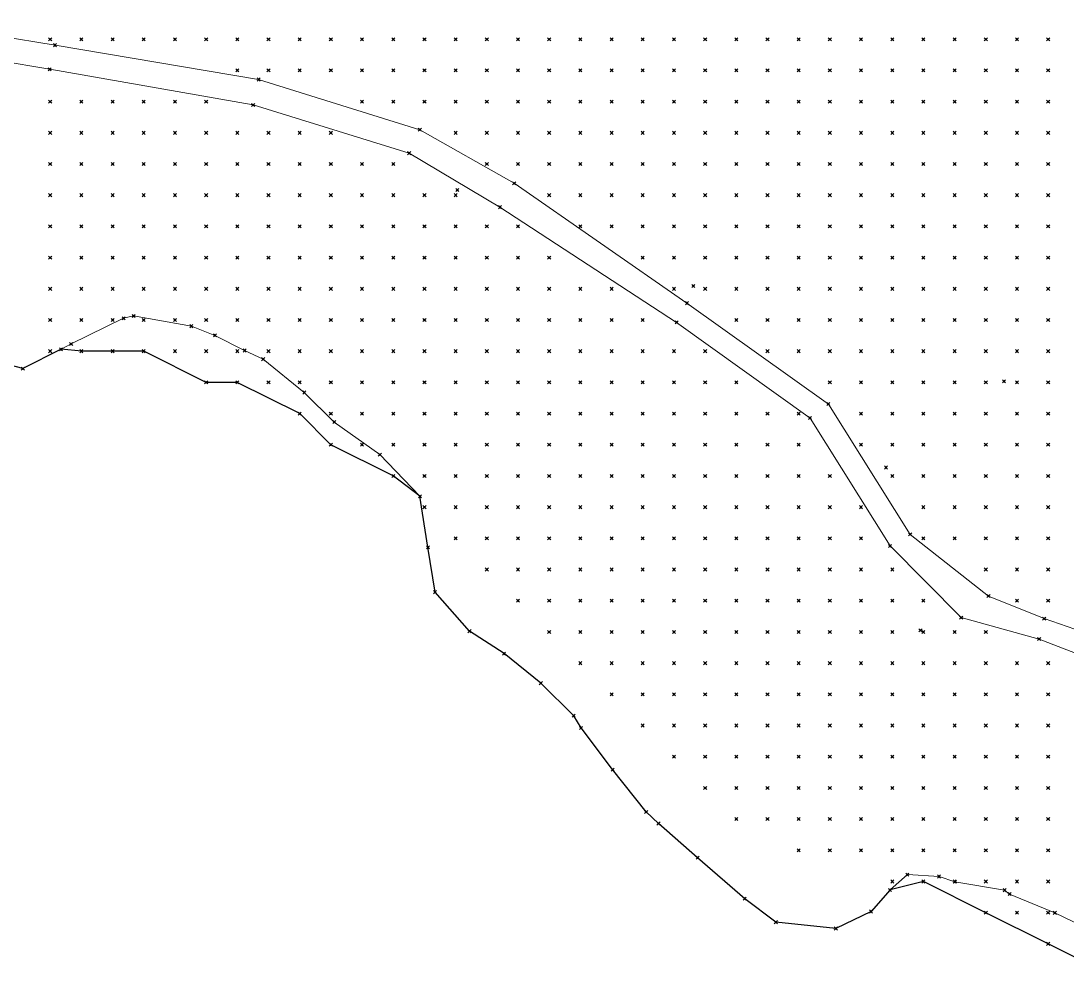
# Model space of a CAD drawing. Header units: metres. Extents: x 441556 to 446409, y 432338 to 461058.
# Drawn here: x 443861.8 to 443962.4, y 446857.3 to 446949 of the extents above; entities that cross this region are included whole.
import ezdxf

# ---------------------------------------------------------------- set-up
doc = ezdxf.new("R2010")
doc.units = ezdxf.units.M
doc.header["$MEASUREMENT"] = 0
doc.header["$PDMODE"] = 35
doc.header["$PDSIZE"] = 0.15
for name, color, linetype, lineweight in [('DTM-BRE-RevN_GRP_CURS APA', 2, 'Continuous', 0), ('DTM-BRE-RevN_GRP_DRUM PAMANT', 2, 'Continuous', 0), ('DTM-NOK-RevN_LIDAR_co_lidar', 91, 'Continuous', 0), ('DTM-NOK-RevN_RTK', 32, 'Continuous', 0)]:
    doc.layers.add(name, color=color, linetype=linetype, lineweight=lineweight)
doc.layers.add('DTM-INT_YP', color=121, linetype='Continuous')

msp = doc.modelspace()

# ---------------------------------------------------------------- linework, layer by layer
at = {"layer": 'DTM-BRE-RevN_GRP_CURS APA'}
for p, q in [((443872.613, 446920.652, 338.599), (443871.651, 446920.421, 338.663)), ((443878.171, 446919.668, 338.308), (443872.613, 446920.652, 338.599)), ((443871.651, 446920.421, 338.663), (443866.612, 446917.951, 338.663)), ((443880.436, 446918.777, 338.47), (443878.171, 446919.668, 338.308)), ((443883.289, 446917.323, 337.889), (443880.436, 446918.777, 338.47)), ((443866.612, 446917.951, 338.663), (443865.63, 446917.446, 338.695)), ((443865.63, 446917.446, 338.695), (443861.957, 446915.582, 338.954)), ((443885.069, 446916.496, 337.921), (443883.289, 446917.323, 337.889)), ((443889.031, 446913.287, 337.792), (443885.069, 446916.496, 337.921)), ((443891.917, 446910.449, 337.825), (443889.031, 446913.287, 337.792)), ((443896.298, 446907.319, 337.825), (443891.917, 446910.449, 337.825)), ((443900.153, 446903.31, 337.76), (443896.298, 446907.319, 337.825)), ((443900.921, 446898.405, 337.728), (443900.153, 446903.31, 337.76)), ((443901.603, 446894.087, 338.018), (443900.921, 446898.405, 337.728)), ((443904.919, 446890.344, 337.954), (443901.603, 446894.087, 338.018)), ((443908.243, 446888.182, 338.147), (443904.919, 446890.344, 337.954)), ((443911.781, 446885.336, 337.954), (443908.243, 446888.182, 338.147)), ((443914.943, 446882.205, 337.728), (443911.781, 446885.336, 337.954)), ((443915.65, 446881.033, 337.76), (443914.943, 446882.205, 337.728)), ((443918.679, 446877.029, 337.663), (443915.65, 446881.033, 337.76)), ((443921.906, 446872.962, 337.695), (443918.679, 446877.029, 337.663)), ((443923.089, 446871.845, 337.695), (443921.906, 446872.962, 337.695)), ((443926.858, 446868.553, 337.792), (443923.089, 446871.845, 337.695)), ((443931.391, 446864.612, 337.792), (443926.858, 446868.553, 337.792)), ((443947.029, 446866.929, 337.76), (443945.368, 446865.453, 337.76)), ((443950.078, 446866.748, 337.728), (443947.029, 446866.929, 337.76)), ((443951.609, 446866.253, 337.437), (443950.078, 446866.748, 337.728)), ((443956.379, 446865.441, 337.631), (443951.609, 446866.253, 337.437)), ((443945.368, 446865.453, 337.76), (443943.535, 446863.387, 337.921)), ((443956.86, 446865.06, 337.599), (443956.379, 446865.441, 337.631)), ((443934.374, 446862.358, 337.631), (443931.391, 446864.612, 337.792)), ((443961.209, 446863.254, 337.76), (443956.86, 446865.06, 337.599)), ((443943.535, 446863.387, 337.921), (443940.144, 446861.747, 337.663)), ((443965.916, 446860.971, 337.825), (443961.209, 446863.254, 337.76)), ((443940.144, 446861.747, 337.663), (443934.374, 446862.358, 337.631))]:
    msp.add_line(p, q, dxfattribs=at)
at = {"layer": 'DTM-BRE-RevN_GRP_DRUM PAMANT'}
for p, q in [((443851.009, 446949.014, 354.355), (443865.056, 446946.684, 354.809)), ((443864.545, 446944.37, 354.82), (443850.376, 446946.794, 354.198)), ((443865.056, 446946.684, 354.809), (443884.632, 446943.383, 355.202)), ((443884.11, 446940.935, 355.324), (443864.545, 446944.37, 354.82)), ((443884.632, 446943.383, 355.202), (443900.139, 446938.556, 355.85)), ((443899.118, 446936.295, 355.806), (443884.11, 446940.935, 355.324)), ((443900.139, 446938.556, 355.85), (443909.216, 446933.404, 356.13)), ((443907.845, 446931.106, 356.122), (443899.118, 446936.295, 355.806)), ((443909.216, 446933.404, 356.13), (443925.832, 446921.878, 357.317)), ((443924.832, 446920.032, 357.399), (443907.845, 446931.106, 356.122)), ((443925.832, 446921.878, 357.317), (443939.429, 446912.179, 357.844)), ((443937.675, 446910.829, 357.806), (443924.832, 446920.032, 357.399)), ((443939.429, 446912.179, 357.844), (443947.295, 446899.648, 357.069)), ((443945.368, 446898.529, 357.178), (443937.675, 446910.829, 357.806)), ((443947.295, 446899.648, 357.069), (443954.828, 446893.713, 357.056)), ((443952.202, 446891.638, 356.932), (443945.368, 446898.529, 357.178)), ((443954.828, 446893.713, 357.056), (443960.186, 446891.55, 357.008)), ((443959.703, 446889.586, 356.95), (443952.202, 446891.638, 356.932)), ((443960.186, 446891.55, 357.008), (443972.984, 446887.136, 357.11)), ((443971.723, 446884.923, 357.088), (443959.703, 446889.586, 356.95))]:
    msp.add_line(p, q, dxfattribs=at)
at = {"layer": 'DTM-INT_YP'}
msp.add_polyline3d([(443966.57, 446857.273, 337.688), (443960.571, 446860.273, 337.688), (443954.572, 446863.272, 337.853), (443948.574, 446866.272, 337.956), (443945.368, 446865.453, 337.76), (443943.535, 446863.387, 337.921), (443940.144, 446861.747, 337.663), (443934.374, 446862.358, 337.631), (443931.391, 446864.612, 337.792), (443926.858, 446868.553, 337.792), (443923.089, 446871.845, 337.695), (443921.906, 446872.962, 337.695), (443918.679, 446877.029, 337.663), (443915.65, 446881.033, 337.76), (443914.943, 446882.205, 337.728), (443911.781, 446885.336, 337.954), (443908.243, 446888.182, 338.147), (443904.919, 446890.344, 337.954), (443901.603, 446894.087, 338.018), (443900.921, 446898.405, 337.728), (443900.153, 446903.31, 337.76), (443897.585, 446905.263, 338.065), (443891.586, 446908.262, 337.855), (443888.587, 446911.262, 337.905), (443882.588, 446914.261, 337.88), (443879.589, 446914.261, 337.917), (443873.59, 446917.26, 338.374), (443870.591, 446917.26, 338.516), (443867.591, 446917.26, 338.715), (443865.63, 446917.446, 338.695), (443861.957, 446915.582, 338.954), (443855.594, 446917.26, 339.231)], dxfattribs=at)
at = {"layer": 'DTM-NOK-RevN_LIDAR_co_lidar'}
for p in [(443864.592, 446947.254, 355.05), (443867.591, 446947.254, 355.298), (443870.591, 446947.254, 355.515), (443873.59, 446947.254, 355.763), (443876.589, 446947.254, 356.036), (443879.589, 446947.254, 356.792), (443882.588, 446947.254, 358.211), (443885.587, 446947.254, 359.848), (443888.587, 446947.254, 361.362), (443891.586, 446947.254, 361.963), (443894.586, 446947.254, 364.089), (443897.585, 446947.254, 363.579), (443900.584, 446947.254, 364.281), (443903.584, 446947.254, 366.333), (443906.583, 446947.254, 367.716), (443909.582, 446947.254, 369.65), (443912.582, 446947.254, 369.968), (443915.581, 446947.254, 370.464), (443918.58, 446947.254, 371.45), (443921.58, 446947.254, 373.604), (443924.579, 446947.254, 375.709), (443927.578, 446947.254, 377.269), (443930.578, 446947.254, 378.48), (443933.577, 446947.254, 379.599), (443936.576, 446947.254, 379.864), (443939.576, 446947.254, 378.966), (443942.575, 446947.254, 377.484), (443945.574, 446947.254, 375.626), (443948.574, 446947.254, 373.422), (443951.573, 446947.254, 372.864), (443954.572, 446947.254, 376.34), (443957.572, 446947.254, 380.441), (443960.571, 446947.254, 383.438), (443882.588, 446944.254, 355.417), (443885.587, 446944.254, 355.706), (443888.587, 446944.254, 356.238), (443891.586, 446944.254, 357.176), (443894.586, 446944.254, 358.817), (443897.585, 446944.254, 360.073), (443900.584, 446944.254, 361.14), (443903.584, 446944.254, 363.064), (443906.583, 446944.254, 365.314), (443909.582, 446944.254, 367.308), (443912.582, 446944.254, 367.636), (443915.581, 446944.254, 368.228), (443918.58, 446944.254, 369.916), (443921.58, 446944.254, 372.084), (443924.579, 446944.254, 373.911), (443927.578, 446944.254, 375.39), (443930.578, 446944.254, 376.906), (443933.577, 446944.254, 378.01), (443936.576, 446944.254, 377.577), (443939.576, 446944.254, 375.636), (443942.575, 446944.254, 373.738), (443945.574, 446944.254, 372.056), (443948.574, 446944.254, 370.706), (443951.573, 446944.254, 372.735), (443954.572, 446944.254, 377.495), (443957.572, 446944.254, 380.131), (443960.571, 446944.254, 382.878), (443864.592, 446941.255, 353.678), (443867.591, 446941.255, 353.717), (443870.591, 446941.255, 353.828), (443873.59, 446941.255, 353.785), (443876.589, 446941.255, 353.915), (443879.589, 446941.255, 354.436), (443894.586, 446941.255, 355.917), (443897.585, 446941.255, 356.577), (443900.584, 446941.255, 357.535), (443903.584, 446941.255, 359.237), (443906.583, 446941.255, 362.291), (443909.582, 446941.255, 364.477), (443912.582, 446941.255, 364.877), (443915.581, 446941.255, 366.568), (443918.58, 446941.255, 368.723), (443921.58, 446941.255, 371.034), (443924.579, 446941.255, 372.585), (443927.578, 446941.255, 373.955), (443930.578, 446941.255, 375.513), (443933.577, 446941.255, 376.584), (443936.576, 446941.255, 375.829), (443939.576, 446941.255, 373.517), (443942.575, 446941.255, 371.16), (443945.574, 446941.255, 369.502), (443948.574, 446941.255, 369.463), (443951.573, 446941.255, 372.571), (443954.572, 446941.255, 377.327), (443957.572, 446941.255, 379.95), (443960.571, 446941.255, 381.752), (443864.592, 446938.256, 351.238), (443867.591, 446938.256, 351.29), (443870.591, 446938.256, 351.115), (443873.59, 446938.256, 351.068), (443876.589, 446938.256, 351.448), (443879.589, 446938.256, 352.203), (443882.588, 446938.256, 352.955), (443885.587, 446938.256, 353.861), (443888.587, 446938.256, 354.613), (443891.586, 446938.256, 354.781), (443903.584, 446938.256, 356.42), (443906.583, 446938.256, 357.708), (443909.582, 446938.256, 360.293), (443912.582, 446938.256, 362.886), (443915.581, 446938.256, 365.007), (443918.58, 446938.256, 366.736), (443921.58, 446938.256, 368.786), (443924.579, 446938.256, 370.569), (443927.578, 446938.256, 372.474), (443930.578, 446938.256, 374.166), (443933.577, 446938.256, 375.33), (443936.576, 446938.256, 374.555), (443939.576, 446938.256, 372.031), (443942.575, 446938.256, 369.318), (443945.574, 446938.256, 367.587), (443948.574, 446938.256, 368.237), (443951.573, 446938.256, 371.818), (443954.572, 446938.256, 376.364), (443957.572, 446938.256, 378.868), (443960.571, 446938.256, 381.258), (443864.592, 446935.256, 348.192), (443867.591, 446935.256, 348.454), (443870.591, 446935.256, 348.358), (443873.59, 446935.256, 348.482), (443876.589, 446935.256, 348.89), (443879.589, 446935.256, 349.421), (443882.588, 446935.256, 350.31), (443885.587, 446935.256, 351.407), (443888.587, 446935.256, 352.376), (443891.586, 446935.256, 353.202), (443894.586, 446935.256, 353.864), (443897.585, 446935.256, 354.53), (443906.583, 446935.256, 356.059), (443909.582, 446935.256, 357.005), (443912.582, 446935.256, 360.056), (443915.581, 446935.256, 362.165), (443918.58, 446935.256, 364.415), (443921.58, 446935.256, 366.726), (443924.579, 446935.256, 368.801), (443927.578, 446935.256, 370.805), (443930.578, 446935.256, 372.631), (443933.577, 446935.256, 373.903), (443936.576, 446935.256, 372.963), (443939.576, 446935.256, 370.42), (443942.575, 446935.256, 367.813), (443945.574, 446935.256, 366.216), (443948.574, 446935.256, 367.437), (443951.573, 446935.256, 371.248), (443954.572, 446935.256, 375.286), (443957.572, 446935.256, 377.963), (443960.571, 446935.256, 380.837), (443864.592, 446932.257, 345.377), (443867.591, 446932.257, 345.72), (443870.591, 446932.257, 345.694), (443873.59, 446932.257, 345.744), (443876.589, 446932.257, 346.265), (443879.589, 446932.257, 346.973), (443882.588, 446932.257, 347.619), (443885.587, 446932.257, 348.518), (443888.587, 446932.257, 349.578), (443891.586, 446932.257, 350.766), (443894.586, 446932.257, 351.693), (443897.585, 446932.257, 352.746), (443900.584, 446932.257, 353.727), (443903.584, 446932.257, 354.358), (443912.582, 446932.257, 357.19), (443915.581, 446932.257, 358.95), (443918.58, 446932.257, 361.098), (443921.58, 446932.257, 364.334), (443924.579, 446932.257, 366.987), (443927.578, 446932.257, 368.921), (443930.578, 446932.257, 370.647), (443933.577, 446932.257, 371.693), (443936.576, 446932.257, 370.964), (443939.576, 446932.257, 368.823), (443942.575, 446932.257, 366.385), (443945.574, 446932.257, 365.021), (443948.574, 446932.257, 366.5), (443951.573, 446932.257, 370.447), (443954.572, 446932.257, 374.511), (443957.572, 446932.257, 378.152), (443960.571, 446932.257, 381.963), (443864.592, 446929.258, 342.133), (443867.591, 446929.258, 342.385), (443870.591, 446929.258, 342.749), (443873.59, 446929.258, 343.107), (443876.589, 446929.258, 343.679), (443879.589, 446929.258, 344.365), (443882.588, 446929.258, 344.925), (443885.587, 446929.258, 345.758), (443888.587, 446929.258, 346.672), (443891.586, 446929.258, 347.824), (443894.586, 446929.258, 349.281), (443897.585, 446929.258, 350.224), (443900.584, 446929.258, 351.465), (443903.584, 446929.258, 352.58), (443906.583, 446929.258, 354.387), (443909.582, 446929.258, 355.541), (443915.581, 446929.258, 356.884), (443918.58, 446929.258, 358.086), (443921.58, 446929.258, 360.489), (443924.579, 446929.258, 363.856), (443927.578, 446929.258, 366.494), (443930.578, 446929.258, 368.248), (443933.577, 446929.258, 368.919), (443936.576, 446929.258, 368.155), (443939.576, 446929.258, 366.414), (443942.575, 446929.258, 364.581), (443945.574, 446929.258, 363.822), (443948.574, 446929.258, 365.647), (443951.573, 446929.258, 369.724), (443954.572, 446929.258, 373.832), (443957.572, 446929.258, 378.739), (443960.571, 446929.258, 383.615), (443864.592, 446926.258, 340.069), (443867.591, 446926.258, 340.206), (443870.591, 446926.258, 340.619), (443873.59, 446926.258, 341.088), (443876.589, 446926.258, 341.502), (443879.589, 446926.258, 341.937), (443882.588, 446926.258, 342.428), (443885.587, 446926.258, 343.124), (443888.587, 446926.258, 344.103), (443891.586, 446926.258, 345.208), (443894.586, 446926.258, 346.352), (443897.585, 446926.258, 347.564), (443900.584, 446926.258, 349.06), (443903.584, 446926.258, 350.833), (443906.583, 446926.258, 352.601), (443909.582, 446926.258, 354.486), (443912.582, 446926.258, 355.716), (443921.58, 446926.258, 357.726), (443924.579, 446926.258, 360.403), (443927.578, 446926.258, 363.825), (443930.578, 446926.258, 365.693), (443933.577, 446926.258, 365.966), (443936.576, 446926.258, 365.238), (443939.576, 446926.258, 364.034), (443942.575, 446926.258, 362.731), (443945.574, 446926.258, 362.593), (443948.574, 446926.258, 365.295), (443951.573, 446926.258, 369.565), (443954.572, 446926.258, 373.616), (443957.572, 446926.258, 378.822), (443960.571, 446926.258, 384.17), (443864.592, 446923.259, 339.345), (443867.591, 446923.259, 339.383), (443870.591, 446923.259, 339.471), (443873.59, 446923.259, 339.625), (443876.589, 446923.259, 339.832), (443879.589, 446923.259, 340.104), (443882.588, 446923.259, 340.498), (443885.587, 446923.259, 341.036), (443888.587, 446923.259, 341.866), (443891.586, 446923.259, 342.986), (443894.586, 446923.259, 343.899), (443897.585, 446923.259, 345.13), (443900.584, 446923.259, 346.73), (443903.584, 446923.259, 348.646), (443906.583, 446923.259, 350.508), (443909.582, 446923.259, 352.509), (443912.582, 446923.259, 354.246), (443915.581, 446923.259, 355.48), (443918.58, 446923.259, 356.466), (443924.579, 446923.259, 358.01), (443927.578, 446923.259, 360.151), (443930.578, 446923.259, 362.32), (443933.577, 446923.259, 363.032), (443936.576, 446923.259, 362.358), (443939.576, 446923.259, 361.56), (443942.575, 446923.259, 361.106), (443945.574, 446923.259, 362.01), (443948.574, 446923.259, 365.533), (443951.573, 446923.259, 369.931), (443954.572, 446923.259, 373.929), (443957.572, 446923.259, 379.158), (443960.571, 446923.259, 383.774), (443864.592, 446920.26, 339.105), (443867.591, 446920.26, 339.02), (443870.591, 446920.26, 338.856), (443873.59, 446920.26, 338.738), (443876.589, 446920.26, 338.752), (443879.589, 446920.26, 338.84), (443882.588, 446920.26, 339.097), (443885.587, 446920.26, 339.557), (443888.587, 446920.26, 340.187), (443891.586, 446920.26, 341.118), (443894.586, 446920.26, 342.083), (443897.585, 446920.26, 343.104), (443900.584, 446920.26, 344.603), (443903.584, 446920.26, 346.305), (443906.583, 446920.26, 348.188), (443909.582, 446920.26, 350.283), (443912.582, 446920.26, 351.967), (443915.581, 446920.26, 353.88), (443918.58, 446920.26, 355.639), (443921.58, 446920.26, 356.622), (443930.578, 446920.26, 359.099), (443933.577, 446920.26, 360.02), (443936.576, 446920.26, 359.9), (443939.576, 446920.26, 359.722), (443942.575, 446920.26, 360.306), (443945.574, 446920.26, 362.377), (443948.574, 446920.26, 366.191), (443951.573, 446920.26, 370.426), (443954.572, 446920.26, 374.537), (443957.572, 446920.26, 379.318), (443960.571, 446920.26, 382.642), (443864.592, 446917.26, 338.885), (443867.591, 446917.26, 338.715), (443870.591, 446917.26, 338.516), (443873.59, 446917.26, 338.374), (443876.589, 446917.26, 338.26), (443879.589, 446917.26, 338.148), (443882.588, 446917.26, 338.209), (443885.587, 446917.26, 338.483), (443888.587, 446917.26, 339.035), (443891.586, 446917.26, 339.722), (443894.586, 446917.26, 340.471), (443897.585, 446917.26, 341.453), (443900.584, 446917.26, 342.764), (443903.584, 446917.26, 344.298), (443906.583, 446917.26, 346.122), (443909.582, 446917.26, 348.195), (443912.582, 446917.26, 349.955), (443915.581, 446917.26, 351.924), (443918.58, 446917.26, 353.744), (443921.58, 446917.26, 355.303), (443924.579, 446917.26, 356.261), (443927.578, 446917.26, 357.076), (443933.577, 446917.26, 358.138), (443936.576, 446917.26, 358.43), (443939.576, 446917.26, 358.871), (443942.575, 446917.26, 360.329), (443945.574, 446917.26, 363.314), (443948.574, 446917.26, 367.313), (443951.573, 446917.26, 371.381), (443954.572, 446917.26, 375.065), (443957.572, 446917.26, 378.598), (443960.571, 446917.26, 380.898), (443879.589, 446914.261, 337.917), (443882.588, 446914.261, 337.88), (443885.587, 446914.261, 337.952), (443888.587, 446914.261, 338.211), (443891.586, 446914.261, 338.677), (443894.586, 446914.261, 339.267), (443897.585, 446914.261, 340.152), (443900.584, 446914.261, 341.365), (443903.584, 446914.261, 342.69), (443906.583, 446914.261, 344.313), (443909.582, 446914.261, 346.08), (443912.582, 446914.261, 347.999), (443915.581, 446914.261, 349.686), (443918.58, 446914.261, 351.362), (443921.58, 446914.261, 352.763), (443924.579, 446914.261, 354.162), (443927.578, 446914.261, 355.714), (443930.578, 446914.261, 356.954), (443939.576, 446914.261, 358.299), (443942.575, 446914.261, 360.244), (443945.574, 446914.261, 363.863), (443948.574, 446914.261, 368.082), (443951.573, 446914.261, 372.052), (443954.572, 446914.261, 374.785), (443956.325, 446914.351, 376.18), (443957.572, 446914.261, 377.056), (443960.571, 446914.261, 378.826), (443888.587, 446911.262, 337.905), (443891.586, 446911.262, 338.025), (443894.586, 446911.262, 338.526), (443897.585, 446911.262, 339.275), (443900.584, 446911.262, 340.323), (443903.584, 446911.262, 341.331), (443906.583, 446911.262, 342.659), (443909.582, 446911.262, 344.105), (443912.582, 446911.262, 345.794), (443915.581, 446911.262, 347.563), (443918.58, 446911.262, 349.142), (443921.58, 446911.262, 350.39), (443924.579, 446911.262, 351.822), (443927.578, 446911.262, 353.525), (443930.578, 446911.262, 355.227), (443933.577, 446911.262, 356.641), (443936.576, 446911.262, 357.434), (443942.575, 446911.262, 359.482), (443945.574, 446911.262, 363.119), (443948.574, 446911.262, 367.53), (443951.573, 446911.262, 371.334), (443954.572, 446911.262, 373.428), (443957.572, 446911.262, 374.992), (443960.571, 446911.262, 376.549), (443891.586, 446908.262, 337.855), (443894.586, 446908.262, 338.06), (443897.585, 446908.262, 338.601), (443900.584, 446908.262, 339.393), (443903.584, 446908.262, 340.21), (443906.583, 446908.262, 341.288), (443909.582, 446908.262, 342.437), (443912.582, 446908.262, 344.047), (443915.581, 446908.262, 345.746), (443918.58, 446908.262, 347.274), (443921.58, 446908.262, 348.645), (443924.579, 446908.262, 349.616), (443927.578, 446908.262, 351.494), (443930.578, 446908.262, 353.306), (443933.577, 446908.262, 355.135), (443936.576, 446908.262, 356.772), (443942.575, 446908.262, 358.337), (443945.574, 446908.262, 361.347), (443948.574, 446908.262, 366.07), (443951.573, 446908.262, 369.854), (443954.572, 446908.262, 371.575), (443957.572, 446908.262, 373.037), (443960.571, 446908.262, 374.315), (443897.585, 446905.263, 338.065), (443900.584, 446905.263, 338.58), (443903.584, 446905.263, 339.378), (443906.583, 446905.263, 340.318), (443909.582, 446905.263, 341.3), (443912.582, 446905.263, 342.644), (443915.581, 446905.263, 344.028), (443918.58, 446905.263, 345.436), (443921.58, 446905.263, 346.537), (443924.579, 446905.263, 347.381), (443927.578, 446905.263, 349.561), (443930.578, 446905.263, 351.765), (443933.577, 446905.263, 353.964), (443936.576, 446905.263, 356.049), (443939.576, 446905.263, 357.138), (443945.574, 446905.263, 359.348), (443948.574, 446905.263, 363.592), (443951.573, 446905.263, 367.572), (443954.572, 446905.263, 369.61), (443957.572, 446905.263, 371.094), (443960.571, 446905.263, 372.17), (443900.584, 446902.264, 338.118), (443903.584, 446902.264, 338.723), (443906.583, 446902.264, 339.676), (443909.582, 446902.264, 340.688), (443912.582, 446902.264, 341.605), (443915.581, 446902.264, 342.438), (443918.58, 446902.264, 343.782), (443921.58, 446902.264, 344.788), (443924.579, 446902.264, 345.874), (443927.578, 446902.264, 348.252), (443930.578, 446902.264, 350.478), (443933.577, 446902.264, 352.677), (443936.576, 446902.264, 354.95), (443939.576, 446902.264, 356.597), (443942.575, 446902.264, 357.214), (443948.574, 446902.264, 360.071), (443951.573, 446902.264, 364.361), (443954.572, 446902.264, 367.558), (443957.572, 446902.264, 369.071), (443960.571, 446902.264, 369.862), (443903.584, 446899.264, 338.632), (443906.583, 446899.264, 339.442), (443909.582, 446899.264, 340.412), (443912.582, 446899.264, 341.133), (443915.581, 446899.264, 341.824), (443918.58, 446899.264, 342.648), (443921.58, 446899.264, 343.827), (443924.579, 446899.264, 345.183), (443927.578, 446899.264, 347.143), (443930.578, 446899.264, 349.316), (443933.577, 446899.264, 351.501), (443936.576, 446899.264, 353.605), (443939.576, 446899.264, 355.61), (443942.575, 446899.264, 356.867), (443948.574, 446899.264, 357.773), (443951.573, 446899.264, 360.462), (443954.572, 446899.264, 364.62), (443957.572, 446899.264, 366.889), (443960.571, 446899.264, 367.255), (443906.583, 446896.265, 339.28), (443909.582, 446896.265, 340.046), (443912.582, 446896.265, 340.774), (443915.581, 446896.265, 341.452), (443918.58, 446896.265, 342.295), (443921.58, 446896.265, 343.222), (443924.579, 446896.265, 344.565), (443927.578, 446896.265, 346.231), (443930.578, 446896.265, 348.183), (443933.577, 446896.265, 350.127), (443936.576, 446896.265, 352.125), (443939.576, 446896.265, 354.478), (443942.575, 446896.265, 356.394), (443945.574, 446896.265, 356.964), (443954.572, 446896.265, 359.422), (443957.572, 446896.265, 362.948), (443960.571, 446896.265, 363.82), (443909.582, 446893.266, 339.476), (443912.582, 446893.266, 340.26), (443915.581, 446893.266, 340.949), (443918.58, 446893.266, 341.731), (443921.58, 446893.266, 342.457), (443924.579, 446893.266, 343.667), (443927.578, 446893.266, 345.161), (443930.578, 446893.266, 346.901), (443933.577, 446893.266, 348.841), (443936.576, 446893.266, 350.896), (443939.576, 446893.266, 353.312), (443942.575, 446893.266, 355.673), (443945.574, 446893.266, 356.891), (443948.574, 446893.266, 356.984), (443957.572, 446893.266, 357.602), (443960.571, 446893.266, 357.642), (443912.582, 446890.266, 339.359), (443915.581, 446890.266, 340.226), (443918.58, 446890.266, 341.026), (443921.58, 446890.266, 341.688), (443924.579, 446890.266, 342.705), (443927.578, 446890.266, 344.208), (443930.578, 446890.266, 345.914), (443933.577, 446890.266, 347.707), (443936.576, 446890.266, 349.822), (443939.576, 446890.266, 352.074), (443942.575, 446890.266, 354.337), (443945.574, 446890.266, 356.287), (443948.574, 446890.266, 357.134), (443951.573, 446890.266, 357.037), (443954.572, 446890.266, 356.768), (443915.581, 446887.267, 339.453), (443918.58, 446887.267, 340.183), (443921.58, 446887.267, 340.833), (443924.579, 446887.267, 341.995), (443927.578, 446887.267, 343.085), (443930.578, 446887.267, 344.395), (443933.577, 446887.267, 346.169), (443936.576, 446887.267, 348.396), (443939.576, 446887.267, 350.532), (443942.575, 446887.267, 352.65), (443945.574, 446887.267, 354.886), (443948.574, 446887.267, 356.051), (443951.573, 446887.267, 355.872), (443954.572, 446887.267, 355.908), (443957.572, 446887.267, 356.558), (443960.571, 446887.267, 356.64), (443918.58, 446884.268, 339.446), (443921.58, 446884.268, 340.001), (443924.579, 446884.268, 340.827), (443927.578, 446884.268, 341.675), (443930.578, 446884.268, 342.667), (443933.577, 446884.268, 344.231), (443936.576, 446884.268, 345.963), (443939.576, 446884.268, 347.868), (443942.575, 446884.268, 350.045), (443945.574, 446884.268, 351.808), (443948.574, 446884.268, 352.768), (443951.573, 446884.268, 352.959), (443954.572, 446884.268, 352.574), (443957.572, 446884.268, 352.935), (443960.571, 446884.268, 353.91), (443921.58, 446881.268, 339.27), (443924.579, 446881.268, 339.846), (443927.578, 446881.268, 340.522), (443930.578, 446881.268, 341.294), (443933.577, 446881.268, 342.222), (443936.576, 446881.268, 343.214), (443939.576, 446881.268, 344.638), (443942.575, 446881.268, 346.341), (443945.574, 446881.268, 347.633), (443948.574, 446881.268, 348.627), (443951.573, 446881.268, 349.209), (443954.572, 446881.268, 349.172), (443957.572, 446881.268, 349.973), (443960.571, 446881.268, 350.818), (443924.579, 446878.269, 338.92), (443927.578, 446878.269, 339.51), (443930.578, 446878.269, 340.106), (443933.577, 446878.269, 340.84), (443936.576, 446878.269, 341.734), (443939.576, 446878.269, 342.812), (443942.575, 446878.269, 343.78), (443945.574, 446878.269, 344.64), (443948.574, 446878.269, 345.635), (443951.573, 446878.269, 346.098), (443954.572, 446878.269, 346.304), (443957.572, 446878.269, 347.392), (443960.571, 446878.269, 348.2), (443927.578, 446875.27, 338.677), (443930.578, 446875.27, 339.174), (443933.577, 446875.27, 339.7), (443936.576, 446875.27, 340.192), (443939.576, 446875.27, 341.168), (443942.575, 446875.27, 342.223), (443945.574, 446875.27, 342.742), (443948.574, 446875.27, 343.134), (443951.573, 446875.27, 343.39), (443954.572, 446875.27, 343.973), (443957.572, 446875.27, 344.864), (443960.571, 446875.27, 345.851), (443930.578, 446872.27, 338.546), (443933.577, 446872.27, 338.908), (443936.576, 446872.27, 339.183), (443939.576, 446872.27, 339.689), (443942.575, 446872.27, 340.336), (443945.574, 446872.27, 340.717), (443948.574, 446872.27, 340.91), (443951.573, 446872.27, 341.116), (443954.572, 446872.27, 341.641), (443957.572, 446872.27, 342.508), (443960.571, 446872.27, 343.616), (443936.576, 446869.271, 338.585), (443939.576, 446869.271, 338.784), (443942.575, 446869.271, 339), (443945.574, 446869.271, 339.061), (443948.574, 446869.271, 339.037), (443951.573, 446869.271, 339.314), (443954.572, 446869.271, 339.854), (443957.572, 446869.271, 340.655), (443960.571, 446869.271, 341.335), (443945.574, 446866.272, 338.104), (443948.574, 446866.272, 337.956), (443951.573, 446866.272, 338.067), (443954.572, 446866.272, 338.382), (443957.572, 446866.272, 338.768), (443960.571, 446866.272, 339.208), (443954.572, 446863.272, 337.853), (443957.572, 446863.272, 337.85), (443960.571, 446863.272, 337.992), (443960.571, 446860.273, 337.688)]:
    msp.add_point(p, dxfattribs=at)
at = {"layer": 'DTM-NOK-RevN_RTK'}
for p in [(443865.056, 446946.684, 354.809), (443864.545, 446944.37, 354.82), (443884.632, 446943.383, 355.202), (443884.11, 446940.935, 355.324), (443900.139, 446938.556, 355.85), (443899.118, 446936.295, 355.806), (443903.741, 446932.754, 355.997), (443909.216, 446933.404, 356.13), (443907.845, 446931.106, 356.122), (443926.445, 446923.535, 359.757), (443925.832, 446921.878, 357.317), (443871.651, 446920.421, 338.663), (443872.613, 446920.652, 338.599), (443878.171, 446919.668, 338.308), (443924.832, 446920.032, 357.399), (443880.436, 446918.777, 338.47), (443865.63, 446917.446, 338.695), (443866.612, 446917.951, 338.663), (443883.289, 446917.323, 337.889), (443885.069, 446916.496, 337.921), (443861.957, 446915.582, 338.954), (443889.031, 446913.287, 337.792), (443939.429, 446912.179, 357.844), (443891.917, 446910.449, 337.825), (443937.675, 446910.829, 357.806), (443896.298, 446907.319, 337.825), (443944.974, 446906.075, 359.807), (443900.153, 446903.31, 337.76), (443947.295, 446899.648, 357.069), (443900.921, 446898.405, 337.728), (443945.368, 446898.529, 357.178), (443901.603, 446894.087, 338.018), (443954.828, 446893.713, 357.056), (443952.202, 446891.638, 356.932), (443960.186, 446891.55, 357.008), (443904.919, 446890.344, 337.954), (443948.289, 446890.417, 357.302), (443959.703, 446889.586, 356.95), (443908.243, 446888.182, 338.147), (443911.781, 446885.336, 337.954), (443914.943, 446882.205, 337.728), (443915.65, 446881.033, 337.76), (443918.679, 446877.029, 337.663), (443921.906, 446872.962, 337.695), (443923.089, 446871.845, 337.695), (443926.858, 446868.553, 337.792), (443947.029, 446866.929, 337.76), (443950.078, 446866.748, 337.728), (443951.609, 446866.253, 337.437), (443945.368, 446865.453, 337.76), (443956.379, 446865.441, 337.631), (443931.391, 446864.612, 337.792), (443956.86, 446865.06, 337.599), (443943.535, 446863.387, 337.921), (443961.209, 446863.254, 337.76), (443934.374, 446862.358, 337.631), (443940.144, 446861.747, 337.663)]:
    msp.add_point(p, dxfattribs=at)

doc.saveas('drawing.dxf')
